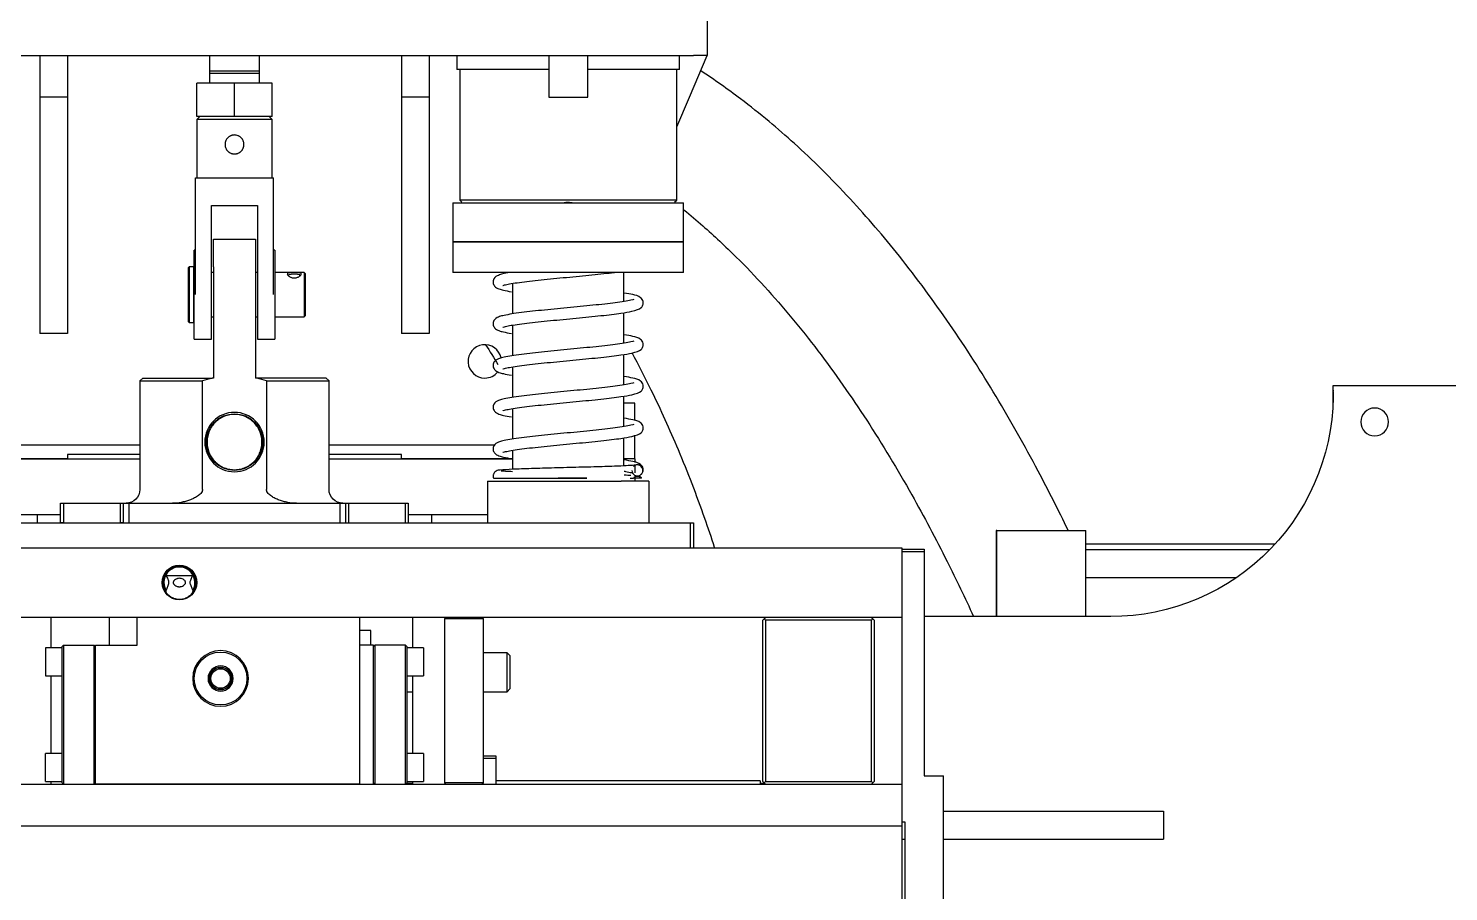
# Model space of a CAD drawing. Header units: millimetres. Extents: x 0 to 1189, y 0 to 841.
# Drawn here: x 999.36 to 1033.41, y 684.64 to 705.33 of the extents above; entities that cross this region are included whole.
import ezdxf

# ---------------------------------------------------------------- set-up
doc = ezdxf.new("R2010")
doc.units = ezdxf.units.MM
doc.layers.add('2', color=7, linetype='CONTINUOUS', true_color=0xffffff)
doc.layers.add('205', color=7, linetype='CONTINUOUS', true_color=0xffffff)

msp = doc.modelspace()

# ---------------------------------------------------------------- linework, layer by layer
at = {"layer": '2', "color": 27, "linetype": 'Continuous'}
for points, knots in [([(1024.286, 693.305), (1024.055, 693.783), (1023.506, 694.867), (1022.575, 696.523), (1021.471, 698.247), (1020.303, 699.829), (1019.255, 701.055), (1018.399, 701.941), (1017.749, 702.558), (1017.103, 703.12), (1016.36, 703.711), (1015.804, 704.103), (1015.479, 704.316)], [0, 0, 0, 0, 0.11077, 0.253996, 0.397395, 0.539693, 0.66693, 0.736655, 0.799549, 0.856112, 0.917691, 1, 1, 1, 1]), ([(1015.077, 700.98), (1015.23, 700.856), (1015.659, 700.494), (1016.309, 699.887), (1017.247, 698.905), (1018.314, 697.616), (1019.485, 695.942), (1020.505, 694.246), (1021.342, 692.667), (1021.814, 691.683), (1022.018, 691.24)], [0, 0, 0, 0, 0.049496, 0.141217, 0.223131, 0.389356, 0.558305, 0.730547, 0.879534, 1, 1, 1, 1]), ([(1015.812, 692.889), (1015.736, 693.123), (1015.47, 693.911), (1014.983, 695.178), (1014.386, 696.496), (1013.994, 697.262), (1013.836, 697.558)], [0, 0, 0, 0, 0.146041, 0.493254, 0.802542, 1, 1, 1, 1])]:
    msp.add_open_spline(points, degree=3, knots=knots, dxfattribs=at)
msp.add_open_spline([(1010.32, 697.752), (1010.422, 697.595), (1010.521, 697.436), (1010.619, 697.277)], degree=3, dxfattribs=at)
at = {"layer": '205', "color": 252, "linetype": 'Continuous'}
for p, q in [((1015.635, 706.018), (1015.635, 704.684)), ((993.302, 704.684), (1015.302, 704.684)), ((999.635, 704.684), (999.635, 703.684)), ((1000.302, 704.684), (1000.302, 703.684)), ((1003.702, 704.684), (1003.702, 704.318)), ((1004.902, 704.318), (1004.902, 704.684)), ((1008.302, 704.684), (1008.302, 703.684)), ((1008.969, 704.684), (1008.969, 703.684)), ((1009.635, 704.684), (1009.635, 704.351)), ((1011.835, 704.684), (1011.835, 703.684)), ((1012.769, 703.684), (1012.769, 704.684)), ((1014.969, 704.351), (1014.969, 704.684)), ((1015.207, 703.684), (1015.635, 704.684)), ((1015.635, 704.684), (1015.302, 704.684)), ((1003.702, 704.318), (1004.902, 704.318)), ((1003.702, 704.251), (1003.702, 704.018)), ((1004.902, 704.251), (1003.702, 704.251)), ((1004.902, 704.018), (1004.902, 704.251)), ((1011.835, 704.351), (1009.635, 704.351)), ((1009.702, 704.351), (1009.702, 701.218)), ((1014.969, 704.351), (1012.769, 704.351)), ((1014.902, 701.218), (1014.902, 704.351)), ((1003.402, 703.218), (1003.402, 704.018)), ((1004.302, 704.018), (1003.402, 704.018)), ((1004.302, 703.218), (1004.302, 704.018)), ((1005.202, 704.018), (1004.302, 704.018)), ((1005.202, 703.218), (1005.202, 704.018)), ((1000.302, 703.684), (999.635, 703.684)), ((999.635, 703.684), (999.635, 698.018)), ((1000.302, 703.684), (1000.302, 698.018)), ((1008.969, 703.684), (1008.302, 703.684)), ((1008.302, 703.684), (1008.302, 698.018)), ((1008.969, 703.684), (1008.969, 698.018)), ((1011.835, 703.684), (1012.302, 703.684)), ((1012.302, 703.684), (1012.769, 703.684)), ((1014.902, 702.973), (1015.207, 703.684)), ((1003.469, 703.218), (1003.402, 703.151)), ((1004.302, 703.218), (1003.402, 703.218)), ((1003.402, 703.151), (1003.402, 701.751)), ((1005.202, 703.151), (1003.402, 703.151)), ((1005.202, 703.218), (1004.302, 703.218)), ((1005.202, 703.151), (1005.135, 703.218)), ((1005.202, 701.751), (1005.202, 703.151)), ((1003.369, 698.951), (1003.369, 701.751)), ((1003.369, 701.751), (1005.235, 701.751)), ((1005.235, 698.951), (1005.235, 701.751)), ((1003.752, 701.084), (1004.852, 701.084)), ((1003.752, 698.951), (1003.752, 701.084)), ((1004.852, 701.084), (1004.852, 698.951)), ((1009.535, 701.151), (1009.535, 700.218)), ((1009.535, 701.151), (1012.302, 701.151)), ((1009.702, 701.218), (1009.754, 701.166)), ((1012.302, 701.218), (1009.702, 701.218)), ((1014.902, 701.218), (1012.302, 701.218)), ((1012.302, 701.151), (1015.069, 701.151)), ((1014.851, 701.166), (1014.902, 701.218)), ((1015.069, 700.218), (1015.069, 701.151)), ((1003.369, 700.018), (1003.335, 700.018)), ((1003.335, 697.884), (1003.335, 700.018)), ((1003.802, 700.284), (1004.802, 700.284)), ((1003.802, 699.618), (1003.802, 700.284)), ((1004.802, 700.284), (1004.802, 699.618)), ((1005.269, 700.018), (1005.235, 700.018)), ((1005.269, 700.018), (1005.269, 697.884)), ((1009.535, 700.218), (1009.535, 699.484)), ((1015.069, 700.218), (1009.535, 700.218)), ((1009.535, 700.218), (1012.302, 700.218)), ((1012.302, 700.218), (1015.069, 700.218)), ((1015.069, 699.484), (1015.069, 700.218)), ((1003.215, 699.618), (1003.202, 699.604)), ((1003.322, 699.618), (1003.215, 699.618)), ((1003.215, 699.618), (1003.215, 698.284)), ((1003.335, 699.604), (1003.322, 699.618)), ((1003.322, 699.618), (1003.322, 699.57)), ((1003.802, 699.618), (1003.802, 696.951)), ((1004.802, 699.618), (1004.802, 696.951)), ((1003.202, 698.298), (1003.202, 699.604)), ((1003.322, 699.57), (1003.322, 698.284)), ((1003.335, 699.558), (1003.335, 699.604)), ((1003.802, 699.484), (1003.752, 699.484)), ((1004.852, 699.484), (1004.802, 699.484)), ((1005.969, 699.484), (1005.269, 699.484)), ((1006.002, 699.451), (1005.969, 699.484)), ((1005.969, 699.484), (1005.969, 699.446)), ((1005.969, 699.446), (1005.969, 698.418)), ((1006.002, 699.415), (1006.002, 699.451)), ((1006.002, 698.451), (1006.002, 699.415)), ((1015.069, 699.484), (1009.535, 699.484)), ((1013.635, 698.787), (1013.635, 699.485)), ((1003.752, 697.884), (1003.752, 698.951)), ((1004.852, 698.951), (1004.852, 697.884)), ((1010.969, 699.219), (1010.969, 698.49)), ((1003.202, 698.298), (1003.215, 698.284)), ((1003.215, 698.284), (1003.322, 698.284)), ((1003.322, 698.284), (1003.335, 698.298)), ((1003.752, 698.418), (1003.802, 698.418)), ((1004.802, 698.418), (1004.852, 698.418)), ((1005.269, 698.418), (1005.969, 698.418)), ((1005.602, 698.418), (1005.602, 698.417)), ((1005.869, 698.417), (1005.869, 698.418)), ((1005.969, 698.418), (1006.002, 698.451)), ((1013.635, 697.788), (1013.635, 698.518)), ((1000.302, 698.018), (999.635, 698.018)), ((1008.969, 698.018), (1008.302, 698.018)), ((1010.969, 698.22), (1010.969, 697.489)), ((1003.335, 697.884), (1003.752, 697.884)), ((1004.852, 697.884), (1005.269, 697.884)), ((1013.635, 696.787), (1013.635, 697.519)), ((1002.102, 696.951), (1002.035, 696.884)), ((1002.102, 696.951), (1003.765, 696.951)), ((1003.802, 696.951), (1003.765, 696.951)), ((1004.84, 696.951), (1004.802, 696.951)), ((1006.502, 696.951), (1004.84, 696.951)), ((1006.569, 696.884), (1006.502, 696.951)), ((1010.969, 697.219), (1010.969, 696.49)), ((1002.035, 696.884), (1002.035, 694.284)), ((1002.035, 696.884), (1003.536, 696.884)), ((1003.536, 694.284), (1003.536, 696.884)), ((1005.068, 696.884), (1005.068, 694.284)), ((1005.068, 696.884), (1006.569, 696.884)), ((1006.569, 694.284), (1006.569, 696.884)), ((1038.635, 696.768), (1030.635, 696.768)), ((1030.635, 696.634), (1030.635, 696.368)), ((1010.969, 696.22), (1010.969, 695.489)), ((1013.635, 695.787), (1013.635, 696.518)), ((1013.902, 696.351), (1013.635, 696.351)), ((1013.902, 695.931), (1013.902, 696.351)), ((1013.902, 695.018), (1013.902, 695.58)), ((998.091, 695.351), (1002.036, 695.351)), ((1006.569, 695.351), (1010.55, 695.351)), ((1010.969, 695.219), (1010.969, 694.765)), ((1013.635, 694.847), (1013.635, 695.519)), ((1000.302, 695.018), (997.635, 695.018)), ((997.636, 695.018), (1002.036, 695.018)), ((1002.036, 695.118), (1000.302, 695.118)), ((1000.302, 695.118), (1000.302, 695.018)), ((1008.302, 695.118), (1006.569, 695.118)), ((1006.569, 695.018), (1010.969, 695.018)), ((1008.302, 695.018), (1008.302, 695.118)), ((1010.969, 695.018), (1008.302, 695.018)), ((1013.902, 695.018), (1013.635, 695.018)), ((1013.902, 695.018), (1013.902, 694.931)), ((1013.902, 694.856), (1013.902, 694.679)), ((1014.055, 694.551), (1013.865, 694.551)), ((1013.902, 694.551), (1013.902, 694.484)), ((1010.369, 694.484), (1010.369, 693.484)), ((1010.369, 694.484), (1011.035, 694.484)), ((1011.035, 694.484), (1013.569, 694.484)), ((1014.235, 694.484), (1013.569, 694.484)), ((1014.235, 694.484), (1014.235, 693.484)), ((1000.135, 693.484), (1000.135, 693.951)), ((1000.135, 693.951), (1000.202, 693.951)), ((1000.202, 693.951), (1000.202, 693.484)), ((1000.202, 693.951), (1001.569, 693.951)), ((1001.569, 693.484), (1001.569, 693.951)), ((1001.569, 693.951), (1001.635, 693.951)), ((1001.635, 693.951), (1001.635, 693.484)), ((1001.635, 693.951), (1001.769, 693.951)), ((1001.769, 693.951), (1001.769, 693.484)), ((1001.769, 693.951), (1006.835, 693.951)), ((1006.835, 693.484), (1006.835, 693.951)), ((1006.835, 693.951), (1006.969, 693.951)), ((1006.969, 693.484), (1006.969, 693.951)), ((1006.969, 693.951), (1007.035, 693.951)), ((1007.035, 693.951), (1007.035, 693.484)), ((1007.035, 693.951), (1008.402, 693.951)), ((1008.402, 693.484), (1008.402, 693.951)), ((1008.402, 693.951), (1008.469, 693.951)), ((1008.469, 693.951), (1008.469, 693.484)), ((993.369, 693.484), (1015.235, 693.484)), ((998.236, 693.684), (1000.136, 693.684)), ((999.569, 693.684), (999.569, 693.484)), ((1000.202, 693.484), (1000.135, 693.484)), ((1000.202, 693.484), (1001.569, 693.484)), ((1001.635, 693.484), (1001.569, 693.484)), ((1007.035, 693.484), (1008.402, 693.484)), ((1008.469, 693.684), (1010.369, 693.684)), ((1009.035, 693.484), (1009.035, 693.684)), ((1015.235, 692.884), (1015.235, 693.484)), ((1015.235, 693.484), (1015.302, 693.484)), ((1015.302, 693.484), (1015.302, 692.884)), ((1022.575, 693.301), (1022.563, 693.301)), ((1022.575, 693.301), (1024.708, 693.301)), ((988.302, 692.884), (1020.302, 692.884)), ((993.369, 692.884), (1015.235, 692.884)), ((1020.302, 692.884), (1020.302, 691.218)), ((1020.302, 692.851), (1020.835, 692.851)), ((1020.835, 692.851), (1020.835, 692.784)), ((1029.241, 692.968), (1024.71, 692.968)), ((1029.115, 692.834), (1024.71, 692.834)), ((1020.302, 692.784), (1020.302, 686.318)), ((1020.835, 692.784), (1020.302, 692.784)), ((1020.835, 692.784), (1020.835, 687.418)), ((1022.561, 692.501), (1022.561, 691.234)), ((1022.577, 691.234), (1022.577, 692.501)), ((1024.71, 691.234), (1024.71, 692.501)), ((1024.71, 692.168), (1028.32, 692.168)), ((1002.656, 691.874), (1002.656, 691.825)), ((1003.308, 691.825), (1003.308, 691.874)), ((988.302, 691.218), (1020.302, 691.218)), ((999.902, 691.217), (999.902, 690.484)), ((1001.302, 691.218), (1001.302, 690.551)), ((1001.969, 690.551), (1001.969, 691.218)), ((1001.969, 691.218), (1007.302, 691.218)), ((1007.302, 691.218), (1007.302, 687.218)), ((1008.569, 691.217), (1008.569, 690.484)), ((1009.369, 691.218), (1009.335, 691.184)), ((1009.335, 691.184), (1009.335, 687.251)), ((1010.269, 691.184), (1009.335, 691.184)), ((1010.269, 691.184), (1010.235, 691.218)), ((1010.269, 687.251), (1010.269, 691.184)), ((1017.002, 691.184), (1016.969, 691.151)), ((1016.969, 687.284), (1016.969, 691.151)), ((1017.035, 691.218), (1017.002, 691.184)), ((1017.035, 691.151), (1017.002, 691.184)), ((1017.035, 691.151), (1017.035, 687.284)), ((1019.569, 691.151), (1017.035, 691.151)), ((1019.602, 691.184), (1019.569, 691.218)), ((1019.602, 691.184), (1019.569, 691.151)), ((1019.569, 687.284), (1019.569, 691.151)), ((1019.635, 691.151), (1019.602, 691.184)), ((1019.635, 691.151), (1019.635, 687.284)), ((1025.306, 691.234), (1020.835, 691.234)), ((1007.569, 690.901), (1007.302, 690.901)), ((1007.569, 690.551), (1007.569, 690.901)), ((1000.169, 690.484), (999.769, 690.484)), ((999.769, 690.484), (999.769, 689.818)), ((1000.202, 690.551), (1000.169, 690.518)), ((1000.169, 687.251), (1000.169, 690.518)), ((1000.202, 690.551), (1000.202, 687.218)), ((1000.202, 690.551), (1000.935, 690.551)), ((1000.935, 687.218), (1000.935, 690.551)), ((1000.935, 690.551), (1000.969, 690.518)), ((1000.969, 687.218), (1000.969, 690.551)), ((1000.969, 690.551), (1001.969, 690.551)), ((1007.635, 690.551), (1007.302, 690.551)), ((1007.669, 690.551), (1007.635, 690.518)), ((1007.635, 687.218), (1007.635, 690.551)), ((1007.669, 690.551), (1007.669, 687.218)), ((1008.402, 690.551), (1007.669, 690.551)), ((1008.402, 687.218), (1008.402, 690.551)), ((1008.402, 690.551), (1008.435, 690.518)), ((1008.435, 690.518), (1008.435, 687.251)), ((1008.835, 690.484), (1008.435, 690.484)), ((1008.835, 690.484), (1008.835, 689.989)), ((1010.835, 690.368), (1010.269, 690.368)), ((1010.902, 690.301), (1010.835, 690.368)), ((1010.835, 689.434), (1010.835, 690.368)), ((1010.902, 690.301), (1010.902, 689.501)), ((999.769, 689.818), (1000.169, 689.818)), ((999.902, 689.817), (999.902, 687.951)), ((1008.435, 689.818), (1008.835, 689.818)), ((1008.569, 689.817), (1008.569, 687.951)), ((1008.835, 689.989), (1008.835, 689.818)), ((1008.435, 689.434), (1008.569, 689.434)), ((1010.269, 689.434), (1010.835, 689.434)), ((1010.835, 689.434), (1010.902, 689.501)), ((1000.169, 687.951), (999.769, 687.951)), ((999.769, 687.286), (999.769, 687.951)), ((1008.835, 687.951), (1008.435, 687.951)), ((1008.835, 687.951), (1008.835, 687.304)), ((1010.269, 687.901), (1010.569, 687.901)), ((1010.569, 687.834), (1010.269, 687.834)), ((1010.569, 687.901), (1010.569, 687.834)), ((1010.569, 687.834), (1010.569, 687.218)), ((1020.835, 687.418), (1021.302, 687.418)), ((1021.302, 682.751), (1021.302, 687.418)), ((988.302, 687.218), (1020.302, 687.218)), ((999.769, 687.284), (999.769, 687.286)), ((999.769, 687.284), (1000.169, 687.284)), ((999.902, 687.284), (999.902, 687.217)), ((1000.169, 687.251), (1000.202, 687.218)), ((1000.202, 687.218), (1000.935, 687.218)), ((1000.969, 687.251), (1000.935, 687.218)), ((1007.302, 687.218), (1000.969, 687.218)), ((1007.635, 687.251), (1007.669, 687.218)), ((1007.652, 687.234), (1007.635, 687.234)), ((1008.435, 687.251), (1008.402, 687.218)), ((1008.569, 687.234), (1008.419, 687.234)), ((1008.435, 687.284), (1008.835, 687.284)), ((1008.569, 687.284), (1008.569, 687.217)), ((1008.835, 687.304), (1008.835, 687.284)), ((1009.335, 687.251), (1009.369, 687.218)), ((1010.269, 687.251), (1009.335, 687.251)), ((1010.235, 687.218), (1010.269, 687.251)), ((1016.902, 687.301), (1010.569, 687.301)), ((1016.902, 687.301), (1016.902, 687.218)), ((1017.019, 687.234), (1016.902, 687.234)), ((1016.969, 687.284), (1017.002, 687.251)), ((1017.002, 687.251), (1017.035, 687.284)), ((1017.035, 687.218), (1017.002, 687.251)), ((1017.035, 687.284), (1019.569, 687.284)), ((1019.569, 687.284), (1019.602, 687.251)), ((1019.602, 687.251), (1019.569, 687.218)), ((1019.602, 687.251), (1019.635, 687.284)), ((1020.302, 687.218), (1020.302, 686.218)), ((1021.302, 686.568), (1026.569, 686.568)), ((1026.569, 686.568), (1026.569, 685.901)), ((988.302, 686.218), (1020.302, 686.218)), ((988.302, 686.218), (1020.302, 686.218)), ((1020.302, 686.318), (1020.369, 686.318)), ((1020.302, 686.218), (1020.302, 684.218)), ((1020.369, 686.318), (1020.369, 683.751)), ((1020.302, 685.901), (1020.369, 685.901)), ((1021.302, 685.901), (1026.569, 685.901))]:
    msp.add_line(p, q, dxfattribs=at)
at = {"layer": '205', "color": 252, "linetype": 'Continuous', "extrusion": (0, 0, -1)}
for centre, radius in [((-1031.635, 695.901), 0.333), ((-1004.302, 695.418), 0.712), ((-1003.969, 689.751), 0.667), ((-1003.969, 689.751), 0.3), ((-1003.969, 689.751), 0.267)]:
    msp.add_circle(centre, radius, dxfattribs=at)
at = {"layer": '205', "color": 252, "linetype": 'Continuous'}
for centre, radius in [((1004.302, 695.418), 0.678), ((1002.982, 692.051), 0.416), ((1003.969, 689.751), 0.633), ((1003.969, 689.751), 0.267), ((1003.969, 689.751), 0.233)]:
    msp.add_circle(centre, radius, dxfattribs=at)
for centre, radius, start, end in [((1010.302, 697.351), 0.4, 11.8799, 270), ((1010.302, 697.351), 0.4, 270, 321.9919), ((1030.769, 696.634), 0.133, 167.995, 180), ((1002.982, 692.051), 0.396, 325.3193, 214.6807), ((1002.982, 692.051), 0.371, 331.4825, 208.5175)]:
    msp.add_arc(centre, radius, start, end, dxfattribs=at)
at = {"layer": '205', "color": 252, "linetype": 'Continuous', "extrusion": (0, 0, -1)}
for centre, radius, start, end in [((-1025.306, 696.568), 5.333, 177.8509, 270), ((-1001.702, 694.284), 0.333, 180, 270), ((-1006.902, 694.284), 0.333, 270, 0)]:
    msp.add_arc(centre, radius, start, end, dxfattribs=at)
at = {"layer": '205', "color": 252, "linetype": 'Continuous'}
for centre, major_axis, ratio, start_param, end_param in [((1013.96, 694.738), (-0.0916, 0.0969), 0.990381, 0.818243, 3.959836), ((1013.96, 694.458), (-0.034, 0.129), 0.994531, 5.230695, 6.820792), ((1022.563, 692.501), (0, -0.8), 0.002102, 3.141593, 4.712389), ((1022.575, 692.501), (0, -0.8), 0.002102, 1.570796, 3.141593), ((1024.708, 692.501), (0, -0.8), 0.002102, 1.570796, 3.141593)]:
    msp.add_ellipse(centre, major_axis=major_axis, ratio=ratio, start_param=start_param, end_param=end_param, dxfattribs=at)
for points, knots in [([(1003.702, 704.318), (1003.702, 704.308), (1003.702, 704.298), (1003.702, 704.282), (1003.702, 704.275), (1003.702, 704.257), (1003.702, 704.251), (1003.702, 704.251)], [0, 0, 0, 0, 0.25, 0.25, 0.5, 0.5, 1, 1, 1, 1]), ([(1004.902, 704.251), (1004.902, 704.251), (1004.902, 704.257), (1004.902, 704.275), (1004.902, 704.282), (1004.902, 704.298), (1004.902, 704.308), (1004.902, 704.318)], [0, 0, 0, 0, 0.5, 0.5, 0.75, 0.75, 1, 1, 1, 1]), ([(1004.075, 702.551), (1004.075, 702.566), (1004.077, 702.581), (1004.081, 702.602), (1004.083, 702.61), (1004.087, 702.624), (1004.09, 702.631), (1004.099, 702.652), (1004.105, 702.665), (1004.118, 702.683), (1004.122, 702.689), (1004.132, 702.7), (1004.137, 702.706), (1004.152, 702.722), (1004.164, 702.731), (1004.182, 702.743), (1004.189, 702.747), (1004.202, 702.754), (1004.215, 702.76), (1004.229, 702.765), (1004.243, 702.77), (1004.25, 702.772), (1004.272, 702.776), (1004.287, 702.778), (1004.309, 702.778), (1004.317, 702.777), (1004.332, 702.776), (1004.339, 702.775), (1004.361, 702.77), (1004.375, 702.766), (1004.396, 702.757), (1004.403, 702.754), (1004.416, 702.747), (1004.428, 702.74), (1004.44, 702.731), (1004.452, 702.721), (1004.457, 702.716), (1004.473, 702.701), (1004.482, 702.689), (1004.495, 702.671), (1004.498, 702.665), (1004.505, 702.651), (1004.509, 702.645), (1004.517, 702.624), (1004.521, 702.61), (1004.526, 702.588), (1004.527, 702.581), (1004.528, 702.566), (1004.529, 702.558), (1004.529, 702.536), (1004.527, 702.521), (1004.522, 702.492), (1004.517, 702.478), (1004.509, 702.457), (1004.506, 702.451), (1004.499, 702.437), (1004.495, 702.431), (1004.482, 702.413), (1004.473, 702.401), (1004.457, 702.385), (1004.452, 702.38), (1004.44, 702.371), (1004.434, 702.367), (1004.416, 702.354), (1004.403, 702.347), (1004.382, 702.339), (1004.375, 702.336), (1004.361, 702.332), (1004.347, 702.328), (1004.332, 702.326), (1004.317, 702.325), (1004.31, 702.324), (1004.287, 702.324), (1004.273, 702.326), (1004.251, 702.33), (1004.243, 702.332), (1004.229, 702.336), (1004.222, 702.339), (1004.202, 702.347), (1004.189, 702.354), (1004.17, 702.367), (1004.164, 702.371), (1004.153, 702.38), (1004.142, 702.39), (1004.132, 702.401), (1004.122, 702.413), (1004.118, 702.419), (1004.106, 702.437), (1004.099, 702.45), (1004.09, 702.471), (1004.088, 702.478), (1004.083, 702.492), (1004.081, 702.499), (1004.077, 702.521), (1004.075, 702.536), (1004.075, 702.551)], [0, 0, 0, 0, 0.03125, 0.03125, 0.046875, 0.046875, 0.0625, 0.0625, 0.09375, 0.09375, 0.109375, 0.109375, 0.125, 0.125, 0.15625, 0.15625, 0.171875, 0.171875, 0.1875, 0.203125, 0.203125, 0.21875, 0.21875, 0.25, 0.25, 0.265625, 0.265625, 0.28125, 0.28125, 0.3125, 0.3125, 0.328125, 0.328125, 0.34375, 0.359375, 0.359375, 0.375, 0.375, 0.40625, 0.40625, 0.421875, 0.421875, 0.4375, 0.4375, 0.46875, 0.46875, 0.484375, 0.484375, 0.5, 0.5, 0.53125, 0.53125, 0.5625, 0.5625, 0.578125, 0.578125, 0.59375, 0.59375, 0.625, 0.625, 0.640625, 0.640625, 0.65625, 0.65625, 0.6875, 0.6875, 0.703125, 0.703125, 0.71875, 0.734375, 0.734375, 0.75, 0.75, 0.78125, 0.78125, 0.796875, 0.796875, 0.8125, 0.8125, 0.84375, 0.84375, 0.859375, 0.859375, 0.875, 0.890625, 0.890625, 0.90625, 0.90625, 0.9375, 0.9375, 0.953125, 0.953125, 0.96875, 0.96875, 1, 1, 1, 1]), ([(1012.177, 701.151), (1012.197, 701.156), (1012.217, 701.16), (1012.249, 701.165), (1012.259, 701.166), (1012.28, 701.167), (1012.291, 701.168), (1012.324, 701.168), (1012.345, 701.166), (1012.387, 701.16), (1012.407, 701.156), (1012.427, 701.151)], [0, 0, 0, 0, 0.25, 0.25, 0.375, 0.375, 0.5, 0.5, 0.75, 0.75, 1, 1, 1, 1]), ([(1005.569, 699.446), (1005.569, 699.451), (1005.571, 699.459), (1005.581, 699.468), (1005.596, 699.475), (1005.617, 699.479), (1005.642, 699.482), (1005.671, 699.483), (1005.702, 699.484), (1005.735, 699.484), (1005.768, 699.484), (1005.8, 699.483), (1005.829, 699.482), (1005.854, 699.479), (1005.875, 699.475), (1005.89, 699.468), (1005.9, 699.459), (1005.902, 699.451), (1005.902, 699.442), (1005.9, 699.433), (1005.89, 699.417), (1005.875, 699.401), (1005.854, 699.386), (1005.829, 699.372), (1005.8, 699.361), (1005.768, 699.354), (1005.735, 699.351), (1005.703, 699.354), (1005.671, 699.361), (1005.642, 699.372), (1005.617, 699.386), (1005.596, 699.401), (1005.581, 699.417), (1005.571, 699.433), (1005.569, 699.442), (1005.569, 699.446)], [0, 0, 0, 0, 0.031942, 0.064286, 0.096193, 0.127571, 0.158579, 0.18931, 0.219984, 0.249902, 0.279812, 0.310605, 0.341404, 0.372481, 0.403822, 0.435721, 0.467981, 0.499955, 0.500008, 0.531976, 0.564305, 0.596222, 0.627605, 0.65863, 0.689409, 0.72009, 0.750017, 0.779897, 0.810642, 0.8414, 0.872447, 0.903798, 0.93573, 0.96804, 1, 1, 1, 1]), ([(1005.866, 699.405), (1005.867, 699.407), (1005.87, 699.414), (1005.868, 699.425), (1005.855, 699.433), (1005.835, 699.437), (1005.813, 699.438), (1005.795, 699.439), (1005.778, 699.438), (1005.755, 699.438), (1005.722, 699.438), (1005.688, 699.439), (1005.661, 699.438), (1005.641, 699.437), (1005.628, 699.435), (1005.62, 699.434), (1005.615, 699.432), (1005.61, 699.429), (1005.606, 699.426), (1005.603, 699.421), (1005.602, 699.417), (1005.602, 699.415)], [0, 0, 0, 0, 0.02956, 0.114914, 0.193295, 0.291621, 0.344878, 0.392217, 0.433669, 0.469279, 0.554275, 0.645322, 0.704175, 0.763338, 0.822861, 0.842869, 0.866422, 0.893548, 0.924267, 0.963118, 1, 1, 1, 1]), ([(1010.926, 699.484), (1010.917, 699.483), (1010.842, 699.47), (1010.734, 699.448), (1010.629, 699.419), (1010.523, 699.36), (1010.491, 699.238), (1010.544, 699.131), (1010.642, 699.085), (1010.755, 699.054), (1010.868, 699.033), (1010.942, 699.021)], [0, 0, 0, 0, 0.021157, 0.172823, 0.294455, 0.427926, 0.505114, 0.580757, 0.710346, 0.834162, 1, 1, 1, 1]), ([(1010.735, 699.17), (1010.736, 699.168), (1010.765, 699.181), (1010.936, 699.219), (1011.286, 699.268), (1011.862, 699.328), (1012.497, 699.388), (1013.001, 699.437), (1013.287, 699.47), (1013.388, 699.482), (1013.411, 699.485)], [0, 0, 0, 0, 0.083981, 0.166135, 0.348248, 0.528988, 0.707782, 0.886687, 0.97427, 1, 1, 1, 1]), ([(1014.05, 698.639), (1014.071, 698.658), (1014.1, 698.7), (1014.107, 698.807), (1014.009, 698.92), (1013.872, 698.947), (1013.72, 698.977), (1013.64, 698.99)], [0, 0, 0, 0, 0.101635, 0.200227, 0.363338, 0.714618, 1, 1, 1, 1]), ([(1013.872, 698.836), (1013.871, 698.834), (1013.831, 698.825), (1013.659, 698.788), (1013.437, 698.757), (1013.101, 698.716), (1012.599, 698.665), (1011.955, 698.605), (1011.346, 698.543), (1010.945, 698.491), (1010.734, 698.448), (1010.629, 698.419), (1010.523, 698.36), (1010.491, 698.238), (1010.544, 698.131), (1010.642, 698.085), (1010.755, 698.054), (1010.868, 698.033), (1010.942, 698.021)], [0, 0, 0, 0, 0.066727, 0.126614, 0.17984, 0.231603, 0.333563, 0.435772, 0.538226, 0.647167, 0.701836, 0.74568, 0.79379, 0.821613, 0.84888, 0.895591, 0.940222, 1, 1, 1, 1]), ([(1010.735, 698.17), (1010.736, 698.168), (1010.765, 698.181), (1010.936, 698.219), (1011.286, 698.268), (1011.862, 698.328), (1012.497, 698.388), (1013.001, 698.437), (1013.348, 698.477), (1013.606, 698.51), (1013.883, 698.555), (1014.006, 698.606), (1014.05, 698.639)], [0, 0, 0, 0, 0.06127, 0.121207, 0.254071, 0.385934, 0.516376, 0.6469, 0.710797, 0.775382, 0.868778, 1, 1, 1, 1]), ([(1014.05, 697.639), (1014.071, 697.658), (1014.1, 697.7), (1014.107, 697.807), (1014.009, 697.92), (1013.872, 697.947), (1013.72, 697.977), (1013.64, 697.99)], [0, 0, 0, 0, 0.101635, 0.200227, 0.363338, 0.714618, 1, 1, 1, 1]), ([(1013.872, 697.836), (1013.871, 697.834), (1013.831, 697.825), (1013.659, 697.788), (1013.437, 697.757), (1013.101, 697.716), (1012.599, 697.665), (1011.955, 697.605), (1011.346, 697.543), (1010.945, 697.491), (1010.734, 697.448), (1010.629, 697.419), (1010.523, 697.36), (1010.491, 697.238), (1010.544, 697.131), (1010.642, 697.085), (1010.755, 697.054), (1010.868, 697.033), (1010.942, 697.021)], [0, 0, 0, 0, 0.066727, 0.126614, 0.17984, 0.231603, 0.333563, 0.435772, 0.538226, 0.647167, 0.701836, 0.74568, 0.79379, 0.821613, 0.84888, 0.895591, 0.940222, 1, 1, 1, 1]), ([(1010.735, 697.17), (1010.736, 697.168), (1010.765, 697.181), (1010.936, 697.219), (1011.286, 697.268), (1011.862, 697.328), (1012.497, 697.388), (1013.001, 697.437), (1013.348, 697.477), (1013.606, 697.51), (1013.883, 697.555), (1014.006, 697.606), (1014.05, 697.639)], [0, 0, 0, 0, 0.06127, 0.121207, 0.254071, 0.385934, 0.516376, 0.6469, 0.710797, 0.775382, 0.868778, 1, 1, 1, 1]), ([(1014.05, 696.639), (1014.071, 696.658), (1014.1, 696.7), (1014.107, 696.807), (1014.009, 696.92), (1013.872, 696.947), (1013.72, 696.977), (1013.64, 696.99)], [0, 0, 0, 0, 0.101635, 0.200227, 0.363338, 0.714618, 1, 1, 1, 1]), ([(1013.872, 696.836), (1013.871, 696.834), (1013.831, 696.825), (1013.659, 696.788), (1013.437, 696.757), (1013.101, 696.716), (1012.599, 696.665), (1011.955, 696.605), (1011.346, 696.543), (1010.945, 696.491), (1010.734, 696.448), (1010.629, 696.419), (1010.523, 696.36), (1010.491, 696.238), (1010.544, 696.131), (1010.642, 696.085), (1010.755, 696.054), (1010.868, 696.033), (1010.942, 696.021)], [0, 0, 0, 0, 0.066727, 0.126614, 0.17984, 0.231603, 0.333563, 0.435772, 0.538226, 0.647167, 0.701836, 0.74568, 0.79379, 0.821613, 0.84888, 0.895591, 0.940222, 1, 1, 1, 1]), ([(1010.735, 696.17), (1010.736, 696.168), (1010.765, 696.181), (1010.936, 696.219), (1011.286, 696.268), (1011.862, 696.328), (1012.497, 696.388), (1013.001, 696.437), (1013.348, 696.477), (1013.606, 696.51), (1013.883, 696.555), (1014.006, 696.606), (1014.05, 696.639)], [0, 0, 0, 0, 0.06127, 0.121207, 0.254071, 0.385934, 0.516376, 0.6469, 0.710797, 0.775382, 0.868778, 1, 1, 1, 1]), ([(1004.802, 694.985), (1004.774, 694.952), (1004.743, 694.923), (1004.693, 694.883), (1004.675, 694.871), (1004.639, 694.847), (1004.62, 694.836), (1004.563, 694.807), (1004.523, 694.791), (1004.439, 694.767), (1004.395, 694.76), (1004.308, 694.753), (1004.265, 694.754), (1004.2, 694.762), (1004.178, 694.766), (1004.135, 694.776), (1004.114, 694.782), (1004.073, 694.795), (1004.053, 694.803), (1004.014, 694.821), (1003.994, 694.831), (1003.938, 694.863), (1003.903, 694.888), (1003.855, 694.93), (1003.839, 694.945), (1003.81, 694.976), (1003.796, 694.993), (1003.757, 695.043), (1003.734, 695.079), (1003.695, 695.157), (1003.679, 695.197), (1003.662, 695.259), (1003.657, 695.281), (1003.65, 695.324), (1003.647, 695.346), (1003.642, 695.411), (1003.643, 695.455), (1003.651, 695.52), (1003.655, 695.541), (1003.664, 695.584), (1003.67, 695.605), (1003.69, 695.667), (1003.707, 695.706), (1003.75, 695.782), (1003.774, 695.817), (1003.816, 695.866), (1003.831, 695.881), (1003.862, 695.911), (1003.878, 695.925), (1003.928, 695.965), (1003.964, 695.988), (1004.022, 696.018), (1004.041, 696.027), (1004.082, 696.043), (1004.103, 696.05), (1004.165, 696.068), (1004.208, 696.075), (1004.273, 696.08), (1004.296, 696.081), (1004.339, 696.08), (1004.361, 696.078), (1004.404, 696.073), (1004.426, 696.069), (1004.468, 696.06), (1004.49, 696.054), (1004.551, 696.033), (1004.591, 696.015), (1004.647, 695.983), (1004.665, 695.971), (1004.7, 695.946), (1004.717, 695.933), (1004.765, 695.891), (1004.795, 695.86), (1004.848, 695.792), (1004.871, 695.756), (1004.899, 695.698), (1004.908, 695.678), (1004.924, 695.638), (1004.931, 695.617), (1004.948, 695.554), (1004.956, 695.511), (1004.962, 695.425), (1004.961, 695.38), (1004.951, 695.293), (1004.941, 695.251), (1004.921, 695.189), (1004.913, 695.168), (1004.896, 695.129), (1004.886, 695.11), (1004.865, 695.072), (1004.854, 695.054), (1004.829, 695.019), (1004.816, 695.002), (1004.802, 694.985)], [0, 0, 0, 0, 0.03125, 0.03125, 0.046875, 0.046875, 0.0625, 0.0625, 0.09375, 0.09375, 0.125, 0.125, 0.15625, 0.15625, 0.171875, 0.171875, 0.1875, 0.1875, 0.203125, 0.203125, 0.21875, 0.21875, 0.25, 0.25, 0.265625, 0.265625, 0.28125, 0.28125, 0.3125, 0.3125, 0.34375, 0.34375, 0.359375, 0.359375, 0.375, 0.375, 0.40625, 0.40625, 0.421875, 0.421875, 0.4375, 0.4375, 0.46875, 0.46875, 0.5, 0.5, 0.515625, 0.515625, 0.53125, 0.53125, 0.5625, 0.5625, 0.578125, 0.578125, 0.59375, 0.59375, 0.625, 0.625, 0.640625, 0.640625, 0.65625, 0.65625, 0.671875, 0.671875, 0.6875, 0.6875, 0.71875, 0.71875, 0.734375, 0.734375, 0.75, 0.75, 0.78125, 0.78125, 0.8125, 0.8125, 0.828125, 0.828125, 0.84375, 0.84375, 0.875, 0.875, 0.90625, 0.90625, 0.9375, 0.9375, 0.953125, 0.953125, 0.96875, 0.96875, 0.984375, 0.984375, 1, 1, 1, 1]), ([(1014.05, 695.639), (1014.071, 695.658), (1014.1, 695.7), (1014.107, 695.807), (1014.009, 695.92), (1013.872, 695.947), (1013.72, 695.977), (1013.64, 695.99)], [0, 0, 0, 0, 0.101635, 0.200227, 0.363338, 0.714618, 1, 1, 1, 1]), ([(1013.872, 695.836), (1013.871, 695.834), (1013.831, 695.825), (1013.659, 695.788), (1013.437, 695.757), (1013.101, 695.716), (1012.599, 695.665), (1011.955, 695.605), (1011.346, 695.543), (1010.945, 695.491), (1010.734, 695.448), (1010.629, 695.419), (1010.523, 695.36), (1010.491, 695.238), (1010.544, 695.131), (1010.642, 695.085), (1010.759, 695.053), (1010.88, 695.03), (1010.963, 695.017)], [0, 0, 0, 0, 0.066366, 0.125929, 0.178867, 0.230349, 0.331757, 0.433414, 0.535313, 0.643664, 0.698038, 0.741644, 0.789494, 0.817167, 0.844285, 0.890744, 0.935133, 1, 1, 1, 1]), ([(1010.735, 695.17), (1010.736, 695.168), (1010.765, 695.181), (1010.936, 695.219), (1011.286, 695.268), (1011.862, 695.328), (1012.497, 695.388), (1013.001, 695.437), (1013.348, 695.477), (1013.606, 695.51), (1013.883, 695.555), (1014.006, 695.606), (1014.05, 695.639)], [0, 0, 0, 0, 0.06127, 0.121207, 0.254071, 0.385934, 0.516376, 0.6469, 0.710797, 0.775382, 0.868778, 1, 1, 1, 1]), ([(1013.932, 694.868), (1013.917, 694.864), (1013.835, 694.856), (1013.601, 694.845), (1013.36, 694.836), (1013.036, 694.825), (1012.565, 694.812), (1011.965, 694.797), (1011.404, 694.78), (1010.929, 694.765), (1010.705, 694.748), (1010.601, 694.741), (1010.533, 694.695), (1010.51, 694.651), (1010.503, 694.624), (1010.502, 694.602), (1010.503, 694.58), (1010.508, 694.562), (1010.512, 694.553), (1010.514, 694.549)], [0, 0, 0, 0, 0.110551, 0.192443, 0.249889, 0.305256, 0.418331, 0.531804, 0.645833, 0.760676, 0.889856, 0.94664, 0.969534, 0.979042, 0.983522, 0.987892, 0.992269, 0.996774, 1, 1, 1, 1]), ([(1014.05, 694.639), (1014.071, 694.658), (1014.1, 694.7), (1014.107, 694.807), (1014.009, 694.92), (1013.872, 694.947), (1013.72, 694.977), (1013.64, 694.99)], [0, 0, 0, 0, 0.101635, 0.200227, 0.363338, 0.714618, 1, 1, 1, 1]), ([(1014.093, 694.738), (1014.093, 694.746), (1014.092, 694.755), (1014.088, 694.772), (1014.086, 694.78), (1014.076, 694.805), (1014.066, 694.819), (1014.047, 694.838), (1014.041, 694.843), (1014.026, 694.853), (1014.018, 694.857), (1014.002, 694.864), (1013.994, 694.866), (1013.977, 694.87), (1013.968, 694.871), (1013.942, 694.871), (1013.925, 694.867), (1013.901, 694.857), (1013.893, 694.853), (1013.88, 694.844), (1013.875, 694.84), (1013.87, 694.835)], [0, 0, 0, 0, 0.084726, 0.084726, 0.169452, 0.169452, 0.338904, 0.338904, 0.42363, 0.42363, 0.508355, 0.508355, 0.593081, 0.593081, 0.677807, 0.677807, 0.847259, 0.847259, 0.931985, 0.931985, 1, 1, 1, 1]), ([(1010.512, 694.551), (1010.512, 694.551), (1010.512, 694.551), (1010.512, 694.551), (1010.514, 694.551), (1010.52, 694.551), (1010.524, 694.551), (1010.543, 694.551), (1010.562, 694.551), (1010.6, 694.551), (1010.614, 694.551), (1010.646, 694.551), (1010.663, 694.551), (1010.701, 694.551), (1010.721, 694.551), (1010.765, 694.551), (1010.788, 694.551), (1010.862, 694.551), (1010.916, 694.551), (1011.004, 694.551), (1011.035, 694.551), (1011.099, 694.551), (1011.132, 694.551), (1011.235, 694.551), (1011.307, 694.551), (1011.458, 694.551), (1011.537, 694.551), (1011.66, 694.551), (1011.702, 694.551), (1011.786, 694.551), (1011.829, 694.551), (1011.915, 694.551), (1011.958, 694.551), (1012.045, 694.551), (1012.089, 694.551), (1012.219, 694.551), (1012.306, 694.551), (1012.437, 694.551), (1012.481, 694.551), (1012.567, 694.551), (1012.609, 694.551), (1012.672, 694.551), (1012.692, 694.551), (1012.717, 694.551), (1012.722, 694.551), (1012.732, 694.551), (1012.737, 694.551), (1012.744, 694.551), (1012.746, 694.551), (1012.749, 694.551), (1012.75, 694.551), (1012.751, 694.551), (1012.752, 694.551), (1012.751, 694.551), (1012.749, 694.551), (1012.747, 694.551), (1012.745, 694.551), (1012.741, 694.551), (1012.738, 694.551), (1012.724, 694.551), (1012.713, 694.551), (1012.691, 694.551), (1012.68, 694.551), (1012.646, 694.551), (1012.624, 694.551), (1012.557, 694.551), (1012.512, 694.551), (1012.422, 694.551), (1012.377, 694.551), (1012.288, 694.551), (1012.243, 694.551), (1012.154, 694.551), (1012.11, 694.551), (1012.064, 694.551), (1012.062, 694.551), (1012.06, 694.551)], [0, 0, 0, 0, 0.001117, 0.001117, 0.034365, 0.034365, 0.067612, 0.067612, 0.134107, 0.134107, 0.167354, 0.167354, 0.200601, 0.200601, 0.233849, 0.233849, 0.267096, 0.267096, 0.33359, 0.33359, 0.366838, 0.366838, 0.400085, 0.400085, 0.46658, 0.46658, 0.533074, 0.533074, 0.566322, 0.566322, 0.599569, 0.599569, 0.632816, 0.632816, 0.666064, 0.666064, 0.732558, 0.732558, 0.765806, 0.765806, 0.799053, 0.799053, 0.815677, 0.815677, 0.819833, 0.819833, 0.823989, 0.823989, 0.826067, 0.826067, 0.827106, 0.827106, 0.828145, 0.828145, 0.829184, 0.829184, 0.830223, 0.830223, 0.8323, 0.8323, 0.840612, 0.840612, 0.848924, 0.848924, 0.865548, 0.865548, 0.898795, 0.898795, 0.932042, 0.932042, 0.96529, 0.96529, 0.998537, 0.998537, 1, 1, 1, 1]), ([(1010.964, 694.707), (1010.917, 694.709), (1010.815, 694.714), (1010.72, 694.721), (1010.695, 694.724), (1010.694, 694.723), (1010.694, 694.723)], [0, 0, 0, 0, 0.316507, 0.771253, 0.97832, 1, 1, 1, 1]), ([(1013.64, 694.72), (1013.653, 694.718), (1013.723, 694.706), (1013.8, 694.69), (1013.855, 694.674), (1013.867, 694.67), (1013.867, 694.67)], [0, 0, 0, 0, 0.101401, 0.597573, 0.795445, 1, 1, 1, 1]), ([(1013.79, 694.551), (1013.8, 694.551), (1013.809, 694.551), (1013.84, 694.551), (1013.855, 694.551), (1013.864, 694.551), (1013.865, 694.551), (1013.866, 694.551)], [0, 0, 0, 0, 0.236449, 0.236449, 0.913957, 0.913957, 1, 1, 1, 1]), ([(1014.062, 694.554), (1014.06, 694.556), (1014.046, 694.573), (1014.015, 694.59), (1013.979, 694.6), (1013.959, 694.602), (1013.95, 694.602)], [0, 0, 0, 0, 0.069557, 0.418833, 0.718668, 1, 1, 1, 1]), ([(1003.536, 694.284), (1003.536, 694.275), (1003.535, 694.266), (1003.531, 694.249), (1003.528, 694.241), (1003.517, 694.217), (1003.507, 694.202), (1003.484, 694.175), (1003.471, 694.163), (1003.444, 694.14), (1003.43, 694.129), (1003.386, 694.1), (1003.355, 694.083), (1003.292, 694.052), (1003.26, 694.038), (1003.194, 694.014), (1003.16, 694.003), (1003.093, 693.985), (1003.059, 693.977), (1002.956, 693.958), (1002.887, 693.951), (1002.816, 693.951)], [0, 0, 0, 0, 0.03125, 0.03125, 0.0625, 0.0625, 0.125, 0.125, 0.1875, 0.1875, 0.25, 0.25, 0.375, 0.375, 0.5, 0.5, 0.625, 0.625, 0.75, 0.75, 1, 1, 1, 1]), ([(1005.788, 693.951), (1005.718, 693.951), (1005.648, 693.958), (1005.545, 693.977), (1005.511, 693.985), (1005.443, 694.004), (1005.41, 694.014), (1005.344, 694.039), (1005.312, 694.052), (1005.248, 694.083), (1005.217, 694.1), (1005.174, 694.13), (1005.16, 694.14), (1005.133, 694.163), (1005.12, 694.175), (1005.097, 694.202), (1005.087, 694.217), (1005.076, 694.241), (1005.073, 694.249), (1005.069, 694.267), (1005.068, 694.275), (1005.068, 694.284)], [0, 0, 0, 0, 0.25, 0.25, 0.375, 0.375, 0.5, 0.5, 0.625, 0.625, 0.75, 0.75, 0.8125, 0.8125, 0.875, 0.875, 0.9375, 0.9375, 0.96875, 0.96875, 1, 1, 1, 1]), ([(1002.667, 692.218), (1002.673, 692.204), (1002.678, 692.19), (1002.69, 692.162), (1002.695, 692.148), (1002.707, 692.119), (1002.713, 692.105), (1002.72, 692.082), (1002.722, 692.074), (1002.724, 692.058), (1002.725, 692.05), (1002.722, 692.025), (1002.717, 692.009), (1002.706, 691.98), (1002.7, 691.965), (1002.682, 691.923), (1002.671, 691.895), (1002.661, 691.866)], [0, 0, 0, 0, 0.125, 0.125, 0.25, 0.25, 0.375, 0.375, 0.4375, 0.4375, 0.5, 0.5, 0.625, 0.625, 0.75, 0.75, 1, 1, 1, 1]), ([(1002.667, 692.218), (1002.692, 692.218), (1002.717, 692.218), (1002.768, 692.218), (1002.794, 692.218), (1002.846, 692.218), (1002.872, 692.218), (1002.913, 692.218), (1002.927, 692.218), (1002.955, 692.218), (1002.969, 692.218), (1003.012, 692.218), (1003.039, 692.218), (1003.08, 692.218), (1003.093, 692.218), (1003.12, 692.218), (1003.133, 692.218), (1003.172, 692.218), (1003.197, 692.218), (1003.247, 692.218), (1003.272, 692.218), (1003.297, 692.218)], [0, 0, 0, 0, 0.125, 0.125, 0.25, 0.25, 0.375, 0.375, 0.4375, 0.4375, 0.5, 0.5, 0.625, 0.625, 0.6875, 0.6875, 0.75, 0.75, 0.875, 0.875, 1, 1, 1, 1]), ([(1002.841, 692.022), (1002.839, 692.026), (1002.837, 692.029), (1002.835, 692.037), (1002.834, 692.041), (1002.832, 692.054), (1002.834, 692.062), (1002.84, 692.077), (1002.844, 692.084), (1002.854, 692.097), (1002.859, 692.103), (1002.877, 692.119), (1002.891, 692.128), (1002.913, 692.138), (1002.921, 692.141), (1002.936, 692.146), (1002.944, 692.148), (1002.969, 692.152), (1002.985, 692.153), (1003.018, 692.149), (1003.034, 692.145), (1003.064, 692.133), (1003.078, 692.125), (1003.097, 692.11), (1003.103, 692.105), (1003.114, 692.093), (1003.119, 692.086), (1003.127, 692.072), (1003.13, 692.064), (1003.132, 692.048), (1003.13, 692.039), (1003.125, 692.024), (1003.12, 692.017), (1003.11, 692.004), (1003.105, 691.999), (1003.087, 691.983), (1003.073, 691.974), (1003.044, 691.96), (1003.028, 691.955), (1003.004, 691.951), (1002.996, 691.95), (1002.979, 691.95), (1002.971, 691.95), (1002.955, 691.952), (1002.947, 691.953), (1002.931, 691.957), (1002.923, 691.96), (1002.9, 691.969), (1002.886, 691.977), (1002.867, 691.992), (1002.861, 691.997), (1002.85, 692.009), (1002.845, 692.015), (1002.841, 692.022)], [0, 0, 0, 0, 0.015625, 0.015625, 0.03125, 0.03125, 0.0625, 0.0625, 0.09375, 0.09375, 0.125, 0.125, 0.1875, 0.1875, 0.21875, 0.21875, 0.25, 0.25, 0.3125, 0.3125, 0.375, 0.375, 0.4375, 0.4375, 0.46875, 0.46875, 0.5, 0.5, 0.53125, 0.53125, 0.5625, 0.5625, 0.59375, 0.59375, 0.625, 0.625, 0.6875, 0.6875, 0.75, 0.75, 0.78125, 0.78125, 0.8125, 0.8125, 0.84375, 0.84375, 0.875, 0.875, 0.9375, 0.9375, 0.96875, 0.96875, 1, 1, 1, 1]), ([(1003.304, 691.866), (1003.294, 691.894), (1003.282, 691.922), (1003.265, 691.964), (1003.259, 691.978), (1003.25, 692), (1003.248, 692.007), (1003.243, 692.023), (1003.241, 692.031), (1003.24, 692.047), (1003.24, 692.056), (1003.242, 692.072), (1003.244, 692.08), (1003.25, 692.103), (1003.256, 692.118), (1003.268, 692.147), (1003.274, 692.161), (1003.286, 692.189), (1003.292, 692.203), (1003.297, 692.218)], [0, 0, 0, 0, 0.25, 0.25, 0.375, 0.375, 0.4375, 0.4375, 0.5, 0.5, 0.5625, 0.5625, 0.625, 0.625, 0.75, 0.75, 0.875, 0.875, 1, 1, 1, 1]), ([(1002.656, 691.825), (1002.672, 691.802), (1002.69, 691.78), (1002.722, 691.749), (1002.733, 691.739), (1002.751, 691.725), (1002.758, 691.721), (1002.771, 691.712), (1002.778, 691.707), (1002.798, 691.695), (1002.813, 691.688), (1002.836, 691.678), (1002.844, 691.675), (1002.86, 691.669), (1002.868, 691.667), (1002.893, 691.659), (1002.91, 691.656), (1002.936, 691.652), (1002.945, 691.651), (1002.963, 691.65), (1002.972, 691.65), (1002.999, 691.65), (1003.017, 691.651), (1003.043, 691.654), (1003.052, 691.656), (1003.069, 691.659), (1003.078, 691.661), (1003.103, 691.668), (1003.119, 691.674), (1003.15, 691.687), (1003.165, 691.695), (1003.192, 691.711), (1003.205, 691.72), (1003.23, 691.738), (1003.241, 691.748), (1003.258, 691.764), (1003.263, 691.769), (1003.273, 691.78), (1003.278, 691.785), (1003.292, 691.802), (1003.3, 691.813), (1003.308, 691.825)], [0, 0, 0, 0, 0.125, 0.125, 0.1875, 0.1875, 0.21875, 0.21875, 0.25, 0.25, 0.3125, 0.3125, 0.34375, 0.34375, 0.375, 0.375, 0.4375, 0.4375, 0.46875, 0.46875, 0.5, 0.5, 0.5625, 0.5625, 0.59375, 0.59375, 0.625, 0.625, 0.6875, 0.6875, 0.75, 0.75, 0.8125, 0.8125, 0.875, 0.875, 0.90625, 0.90625, 0.9375, 0.9375, 1, 1, 1, 1])]:
    msp.add_open_spline(points, degree=3, knots=knots, dxfattribs=at)
for points, degree in [([(1003.765, 696.951), (1003.688, 696.932), (1003.611, 696.91), (1003.536, 696.884)], 3), ([(1005.068, 696.884), (1004.993, 696.91), (1004.917, 696.932), (1004.84, 696.951)], 3), ([(1013.804, 694.616), (1013.762, 694.618), (1013.707, 694.621), (1013.644, 694.624)], 3), ([(1013.976, 694.599), (1013.897, 694.607)], 1), ([(1013.941, 694.593), (1013.942, 694.59), (1013.932, 694.588)], 2), ([(1013.967, 694.605), (1013.988, 694.607)], 1)]:
    msp.add_open_spline(points, degree=degree, dxfattribs=at)

doc.saveas('drawing.dxf')
